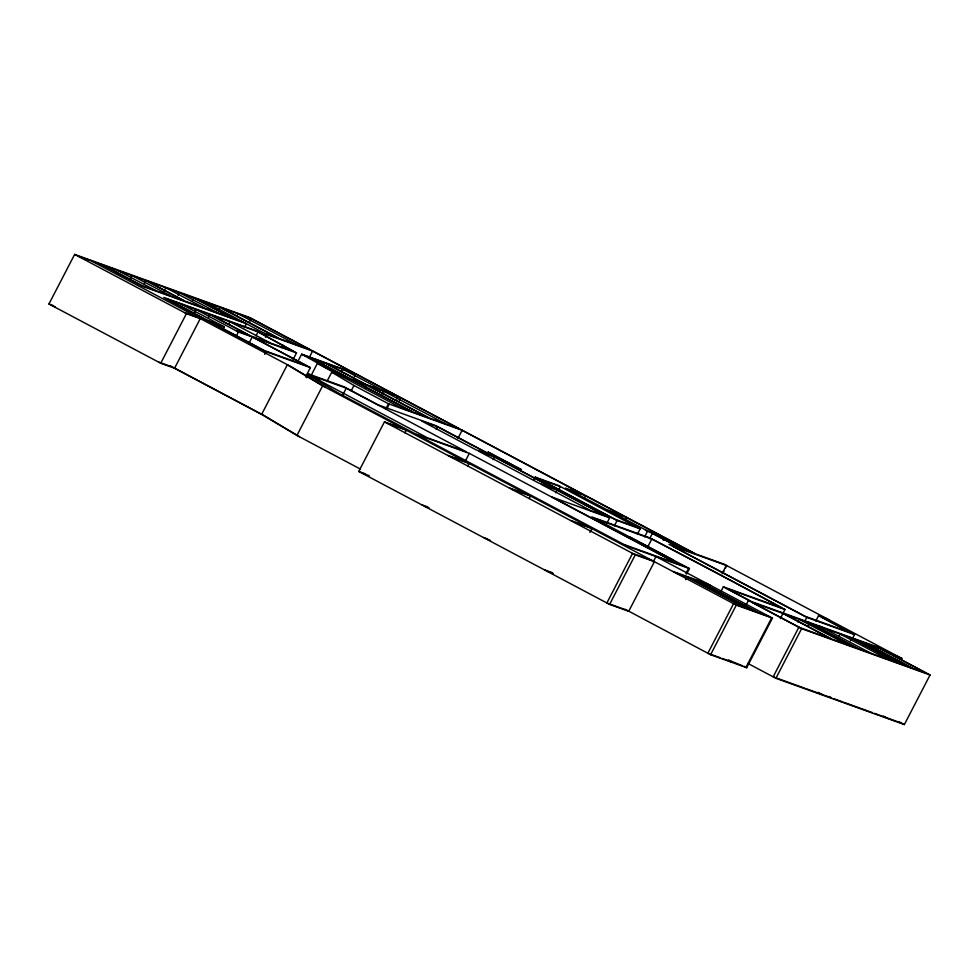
<?xml version="1.0" encoding="UTF-8"?>
<svg xmlns="http://www.w3.org/2000/svg" width="979" height="979" viewBox="0 0 979 979"><rect width="100%" height="100%" fill="white"/><g stroke="black" fill="none" stroke-linecap="round" stroke-linejoin="round"><path stroke-width="1.47" d="M360.333 469.039L296.931 435.435L261.638 414.386L174.568 368.239L160.715 363.246L48.95 304.004L74.649 254.418L249.241 317.355L695.531 553.894L724.019 564.161L902.124 658.561L892.518 655.098L930.05 674.996L904.351 724.582L775.906 678.288L747.944 663.456M115.608 272.823L116.99 270.143L155.979 290.677L170.199 295.805M130.599 278.232L131.981 275.552L170.97 296.074L184.04 300.798L145.834 280.532L144.439 283.212M163.75 291.766L165.83 287.753L204.819 308.275L232.121 318.126L193.903 297.873L192.52 300.553M178.092 295.352L179.487 292.672L218.464 313.207M179.806 306.721L181.139 304.139L224.215 326.839L222.833 329.519M160.715 363.246L186.426 313.659L200.267 318.652L174.568 368.239M194.748 312.228L196.13 309.548L238.435 331.967L252.252 336.947L306.843 365.877L264.195 350.506L209.604 321.577L224.215 326.839M208.6 317.098L209.934 314.528L249.523 335.503L236.465 330.792M218.501 309.915L219.896 307.235L278.574 338.342L264.893 333.411M228.584 324.428L229.979 321.748L270.326 343.005L293.467 351.339L258.052 331.869L230.75 322.018M236.722 316.486L238.117 313.806L297.567 345.183L309.89 349.625L251.211 318.518L238.888 314.075M236.355 335.993L238.435 331.967M244.383 327.586L246.39 323.731L143.326 286.578L102.379 264.881L92.002 261.136M249.816 321.198L251.211 318.518M248.776 343.653L252.252 336.947M255.972 335.883L258.052 331.869M265.468 337.253L266.863 334.573L312.619 351.069L354.251 373.134L301.654 354.178L297.494 362.218M264.771 354.361L266.153 351.681L310.38 367.614L305.509 377.001M281.462 347.692L282.858 345.012M261.638 414.386L287.337 364.8L322.629 385.848L736.306 605.108L772.419 618.128L746.708 667.715L710.595 654.694L625.238 609.317M293.039 359.599L296.515 352.905L256.094 330.694L163.799 297.432L266.153 351.681M309.144 357.776L312.619 351.069M306.892 377.747L308.838 374.113L343.764 386.693L377.882 404.78L435.569 425.571L609.66 517.842L606.882 523.214M311.065 375.581L317.318 363.527L337.926 374.443L331.734 372.216L326.876 381.602M323.107 365.228L324.441 362.646L365.351 384.331L350.739 379.069L309.829 357.384L324.441 362.646M296.931 435.435L322.629 385.848M341.353 371.922L342.748 369.242L384.417 391.208L396.666 395.614L355.756 373.941L343.507 369.524M342.931 394.598L346.272 388.161L466.591 451.931L427.431 437.809L322.568 382.238L312.117 375.85L346.272 388.161M354.374 376.621L355.756 373.941M351.192 390.829L353.97 385.469L331.734 372.216M365.277 387.708L366.66 385.028L428.08 417.58L413.468 412.306L352.048 379.754L366.66 385.028M382.263 393.827L383.646 391.147L445.837 423.98L459.396 428.863L397.976 396.311L384.417 391.429M385.726 409.136L388.504 403.776L462.125 430.307L582.848 494.297L565.544 488.068L682.461 549.182L669 544.324L806.843 617.394L854.52 634.576L852.44 638.602M387.194 408.072L389.275 404.058M384.453 421.863L635.31 554.812L654.413 561.701L628.714 611.3L609.599 604.41L358.755 471.45L384.453 421.863L403.568 428.753M396.581 398.991L397.976 396.311M399.31 400.435L400.705 397.755M404.914 432.877L406.297 430.197L387.843 423.54M436.193 429.316L437.527 426.746L491.813 455.516L476.051 449.838L421.753 421.056L437.527 426.746M457.952 438.347L462.125 430.307M465.845 460.081L469.32 453.375L678.129 564.051L625.153 544.948M467.693 466.151L469.076 463.471L450.621 456.814M493.159 459.653L494.542 456.973L554.298 488.631L538.523 482.953L478.78 451.282L494.542 456.973M533.836 479.82L535.219 477.14L558.299 485.449L640.168 528.844L637.39 534.204M529.162 498.605L530.496 496.023L512.041 489.365M555.631 492.767L557.027 490.087L606.16 516.129L590.386 510.438L541.252 484.397L557.027 490.087M558.177 490.638L560.257 486.624L538.719 478.866L615.13 519.359L636.668 527.118M584.194 498.433L585.577 495.741L623.794 516.006L607.261 510.035M589.909 532.441L591.916 528.574L573.449 521.917M614.322 525.894L617.1 520.534L640.168 528.844M625.128 520.13L626.523 517.45L662.012 536.259L645.467 530.3M606.87 602.954L632.581 553.368M609.599 604.41L635.31 554.812M644.647 536.822L647.437 531.462M649.652 538.634L652.43 533.261M647.645 547.102L651.806 539.062A332.003 11.589 27.4 0 1 781.462 607.775L723.359 586.837L720.568 592.197M663.346 540.384L664.741 537.704L694.76 553.612L683.22 549.464L653.201 533.543L664.741 537.704M653.177 561.885L655.954 556.525L772.419 618.128M685.9 573.682L688.678 568.309M686.671 573.951L689.449 568.591L591.732 516.936L649.848 537.887L661.657 544.03A322.348 11.246 27.4 0 1 784.962 609.501L780.336 618.581M685.692 579.678L687.087 576.998L745.765 608.106L734.617 604.08M709.212 588.024L710.546 585.454L699.385 581.428L758.076 612.536L769.225 616.562M722.159 573.498L726.332 565.458L672.5 546.049L804.885 616.219L850.935 632.826L818.554 615.656L815.776 621.016M722.588 573.657L723.971 570.977M725.366 568.285L726.748 565.605M707.866 653.25L733.577 603.664M710.595 654.694L736.306 605.108M746.328 604.52L748.409 600.494L750.673 601.314L723.359 586.837M745.937 667.433L771.648 617.847M797.677 621.898L799.06 619.217L847.679 644.831M773.177 676.832L798.876 627.245M804.75 621.408L806.843 617.394M775.906 678.288L801.605 628.689L930.05 674.996M808.201 625.691L809.596 623.011L857.335 648.318L799.647 627.527L751.909 602.22L783.004 613.429L830.743 638.736M820.928 630.28L822.323 627.6L810.526 623.354M838.722 636.693L840.117 634.013L888.455 659.54L899.468 663.505L851.73 638.21L840.728 634.233M850.396 640.78L851.73 638.21M862.634 645.32L864.016 642.628L911.755 667.935L900.129 663.75L852.403 638.443L864.016 642.628M877.478 650.545L878.812 647.963L926.55 673.271L912.709 668.278L864.971 642.97L878.812 647.963M78.149 256.143L91.231 260.855L289.894 366.024L325.175 387.072M116.99 270.143L103.15 265.15L141.368 285.403L155.208 290.396M117.761 270.424L205.443 302.022L266.863 334.573M206.214 302.303L219.896 307.235M238.117 313.806L220.667 307.516L279.345 338.612L296.796 344.914M204.048 308.006L184.811 301.067L146.605 280.814M243.661 322.275L232.892 318.395L194.674 298.142M181.139 304.139L167.299 299.146L206.875 320.133L220.716 325.114M181.91 304.42L196.13 309.548M196.877 309.817L209.934 314.528M229.979 321.748L210.742 314.81L250.33 335.797L269.555 342.723M303.306 355.034L309.058 357.102L349.968 378.787L338.269 374.565L301.654 354.178M342.748 369.242L325.212 362.928L366.122 384.612L383.646 390.927M184.603 312.57L197.685 317.282M296.515 352.905L253.059 337.241L310.38 367.614M383.646 391.147L367.431 385.298L428.851 417.849L445.066 423.699M416.332 434.272L469.32 453.375M569.044 489.781L585.577 495.741M48.95 304.004L53.245 305.558M52.45 305.729L55.069 306.672M609.99 511.491L626.523 517.45M447.892 455.37L466.347 462.027M609.66 517.842L551.972 497.051L678.9 564.332L685.912 566.853M595.232 518.662L651.806 539.062M509.3 487.921L527.767 494.579M158.904 362.157L170.664 366.391M570.72 520.473L589.174 527.13M655.954 556.525L627.111 546.123L339.419 393.644L308.287 375.067L319.191 380.439L308.801 374.1M656.676 556.782L689.449 568.591M818.554 615.656L826.337 618.471M828.699 619.707L821.773 617.223L854.52 634.576M633.499 553.747L651.965 560.404M784.962 609.501L726.846 588.55L751.419 601.571L849.65 636.986M673.197 571.528L707.817 584.01M675.926 572.972L687.087 576.998M849.662 636.999L876.854 646.801L889.789 653.654L898.979 656.97M799.06 619.217L783.836 613.735L831.575 639.03M799.941 619.536L809.596 623.011M822.911 627.82L840.117 634.013M887.843 659.32L858.265 648.649L807.797 621.91M358.755 471.45L365.167 473.763M362.132 473.138L369.23 475.696M422.182 504.956L427.676 506.938M424.91 506.412L429.169 507.942M483.602 537.508L487.726 539.001M486.33 538.964L490.455 540.445M545.022 570.059L552.119 572.617M547.75 571.516L553.245 573.486M607.8 603.333L626.254 609.99M708.918 653.666L720.067 657.692M722.184 658.451L731.607 661.853L728.939 660.433M742.131 665.647L728.364 660.005M773.936 677.113L805.044 688.323M805.876 688.629L831.624 697.905L828.968 696.497M833.875 698.712L843.041 702.016M844.351 702.494L862.144 708.906M862.756 709.126L872.387 712.602M874.431 713.336L886.056 717.521L883.401 716.114M886.998 717.864L900.851 722.857M629.509 536.835L673.222 559.988M819.558 626.144L870.649 653.115M535.219 477.14L617.1 520.534M353.97 385.469L388.504 403.776M748.409 600.494L801.605 628.689M74.649 254.418L186.426 313.659M898.979 721.743L904.351 724.582M817.991 692.312L821.968 694.429M744.016 666.283L746.708 667.715M170.089 365.742L264.183 415.61L299.476 436.658M351.277 379.485L339.578 375.263L400.986 407.815L412.697 412.037L351.277 379.485M488.619 452.31L487.86 452.029L521.379 469.663L488.619 452.31M698.614 581.159L687.858 577.28L746.536 608.375L757.305 612.267L698.614 581.159"/></g></svg>
